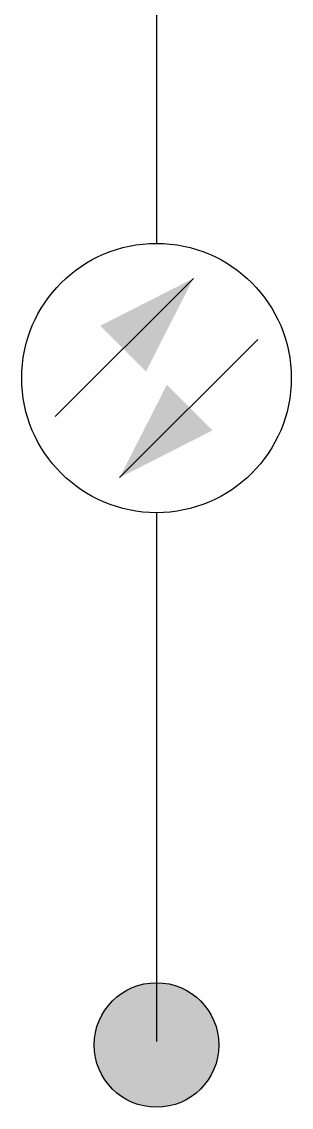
# Model space of a CAD drawing. Header units: millimetres. Extents: x 4 to 3929, y -454 to 587.
# Drawn here: x 2186.77 to 2197.58, y -312.59 to -269.01 of the extents above; entities that cross this region are included whole.
import ezdxf

# ---------------------------------------------------------------- set-up
doc = ezdxf.new("R2010")
doc.units = ezdxf.units.MM
doc.header["$LTSCALE"] = 10
for name, color, linetype in [('CZ-LIN1', 7, 'Continuous'), ('CZ-SYMB', 2, 'Continuous'), ('TN-CABL', 2, 'Continuous')]:
    doc.layers.add(name, color=color, linetype=linetype)

# ---------------------------------------------------------------- blocks, each defined once
blk = doc.blocks.new('WO')
at = {"layer": 'CZ-LIN1'}
h = blk.add_hatch(color=256, dxfattribs=at)
h.dxf.hatch_style = 1
edge = h.paths.add_edge_path()
edge.add_arc((0, 0), 2.5, 0, 360)
blk.add_circle((0, 0), 2.5, dxfattribs=at)
blk = doc.blocks.new('WW')
at = {"layer": 'CZ-SYMB'}
for points in [[(1.827, 4.936), (-5.023, -1.914)], [(-1.827, -4.936), (5.023, 1.914)]]:
    blk.add_lwpolyline(points, dxfattribs=at)
for points in [[(-2.78, 2.592), (1.827, 4.936), (-0.517, 0.329)], [(2.78, -2.592), (-1.827, -4.936), (0.517, -0.329)]]:
    blk.add_solid(points, dxfattribs=at)
at = {"layer": 'TN-CABL'}
blk.add_circle((0, 0), 6.674, dxfattribs=at)

msp = doc.modelspace()

# ---------------------------------------------------------------- linework, layer by layer
at = {"layer": 'CZ-LIN1'}
for p, q in [((2192.177, -256.684), (2192.177, -277.911)), ((2192.177, -288.723), (2192.177, -309.949))]:
    msp.add_line(p, q, dxfattribs=at)

# ---------------------------------------------------------------- block references
at = {"layer": 'CZ-LIN1', "xscale": 0.81, "yscale": 0.81, "zscale": 0.81}
msp.add_blockref('WW', (2192.177, -283.317), dxfattribs=at)
at = {"layer": 'CZ-LIN1'}
msp.add_blockref('WO', (2192.177, -310.089), dxfattribs=at)

doc.saveas('drawing.dxf')
